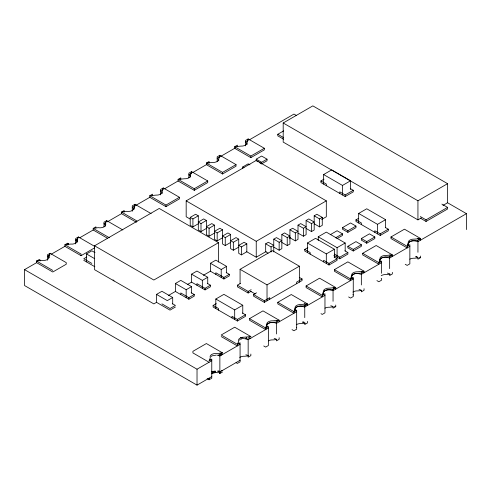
<?xml version="1.0" encoding="UTF-8"?>
<svg xmlns="http://www.w3.org/2000/svg" width="491" height="491" viewBox="0 0 491 491"><rect width="100%" height="100%" fill="white"/><g stroke="black" fill="none" stroke-linecap="round" stroke-linejoin="round"><path stroke-width="0.74" d="M76.884 241.136L76.884 239.54L77.326 242.106M268.368 328.019L248.158 339.692L247.777 339.49L248.158 338.096L250.852 336.544L234.686 327.209L221.208 334.985L237.38 344.32L240.074 342.767L240.074 361.867L237.38 363.42L236.085 362.677M151.142 213.622L134.97 204.287L133.92 207.84A5.714 3.302 0 0 1 126.5 211.326L121.498 212.069L121.498 213.659L136.369 222.251M133.92 209.43L134.761 206.588M163.27 187.955L162.214 191.502A5.714 3.302 0 0 1 155.942 195.123L149.792 195.731L149.792 197.321L165.964 206.656L179.436 198.88L179.436 197.29L163.27 187.955L160.575 189.508L160.575 194.89M219.864 155.279L218.808 158.826A5.714 3.302 0 0 1 212.535 162.453L206.386 163.055L206.386 164.651L222.558 173.986L236.03 166.204L236.03 164.614L219.864 155.279L217.169 156.832L217.169 161.459M276.421 322.065L272.413 322.384A5.714 3.302 0 0 0 266.963 326.687L265.674 329.578L249.508 320.242L249.508 318.647L265.674 327.982L266.73 324.434A5.714 3.302 0 0 1 273.002 320.813L279.152 320.206L279.152 321.795M294.391 311.822L295.465 308.041L296.668 307.016L298.442 306.323L305.396 305.66M322.691 295.484L323.759 291.703L324.962 290.678L326.736 289.985L333.696 289.322M361.456 271.29L364.04 272.787L364.04 271.192L347.873 261.856L334.396 269.639L334.396 271.228L350.568 280.564L352.059 275.365L353.262 274.34L355.036 273.647L361.308 273.057M379.494 262.096L380.353 259.027L381.556 258.002L383.33 257.309L390.29 256.652M420.634 240.111L420.634 238.522L404.467 229.187L390.989 236.963L390.989 238.552L407.162 247.894L408.653 242.689L409.856 241.664L411.63 240.971L417.902 240.381M242.124 337.796L240.688 337.348L241.345 339.14L242.916 338.047L244.119 338.722A5.714 3.302 0 0 1 245.85 338.876L246.39 337.403L246.39 338.993A5.714 3.302 0 0 1 247.777 339.49M50.082 253.301L48.787 256.192A5.714 3.302 0 0 1 47.382 259.524A5.714 3.302 0 0 1 41.606 260.334L36.604 261.083L36.604 262.673L52.776 272.008L66.248 264.226L66.248 262.636L50.082 253.301L47.382 254.854L47.382 260.236M49.303 256.627L48.787 257.781A5.714 3.302 0 0 0 47.731 256.67L49.493 255.338M94.548 246.298L78.376 236.963L77.087 239.854A5.714 3.302 0 0 1 70.471 244.082L64.904 244.745L64.904 246.335L81.07 255.67L94.548 247.894M77.087 241.443L77.603 240.289M105.903 223.951L105.381 225.105A5.714 3.302 0 0 1 105.651 226.106L104.644 224.24L105.663 223.227M209.853 360.517L210.369 359.363A5.714 3.302 0 0 0 210.823 359.964M209.596 378.604L209.08 379.758L207.141 378.641M238.153 344.179L238.669 343.025A5.714 3.302 0 0 0 239.405 343.896M211.105 356.491L211.774 356.024M239.405 340.153L239.725 339.907M52.776 270.418L36.604 261.083L39.298 259.524L39.298 260.586M78.376 236.963L75.682 238.522L75.682 243.898M134.97 204.287L132.275 205.846L132.275 211.228M211.431 376.394L211.774 376.609L197.026 385.128L24.55 285.547L24.55 269.633L36.604 262.673M47.382 256.449L50.082 254.89M51.371 254.148L64.904 246.335M77.836 238.865L75.682 240.111A5.714 3.302 0 0 1 76.639 240.842M79.665 237.81L93.198 229.997L107.468 238.233M103.982 223.773L105.596 222.84M107.32 221.846L121.498 213.659M149.878 197.272L132.275 207.435L133.478 208.46M163.27 189.544L160.575 191.097L161.778 192.122L162.245 193.436M164.485 188.839L178.178 180.934M191.478 173.255L188.869 174.765L190.072 175.784L190.545 177.098L190.514 176.754M192.779 172.507L207.128 164.221M235.422 147.883L217.169 158.427L218.372 159.446L218.839 160.76M247.617 140.843L245.463 142.089L246.666 143.108L247.139 144.422M249.397 139.818L293.974 114.084L296.625 115.612M421.235 217.979L417.939 219.882L283.19 142.089L283.19 122.989L312.841 105.872L447.583 183.671L447.583 202.771L442.974 205.428M283.577 139.199L277.802 135.866L277.802 134.27L283.681 130.876M175.397 307.016L170.003 310.128L156.531 302.346L153.836 303.904L94.548 269.676L94.548 245.801L159.225 208.454L218.513 242.683L218.513 262.084M152.486 195.768L152.486 194.178L149.792 195.731L165.964 205.066L179.436 197.29M207.736 180.952L191.564 171.617L190.514 175.164A5.714 3.302 0 0 1 184.235 178.785L178.092 179.393L194.258 188.728L207.736 180.952L207.736 182.542L194.258 190.324L178.092 180.989L178.092 179.393L180.786 177.84L180.786 179.43M209.08 163.092L209.08 161.502L206.386 163.055L222.558 172.39L236.03 164.614M264.33 148.276L248.158 138.941L247.108 142.488A5.714 3.302 0 0 1 240.829 146.115L234.686 146.723L250.852 156.058L264.33 148.276L264.33 149.865L250.852 157.648L234.686 148.313L234.686 146.723L237.38 145.164L237.38 146.754M86.459 261.893L86.459 253.933L91.854 250.821L95.021 252.656M86.76 257.02L83.765 258.745L91.854 263.415M242.769 168.536L242.769 166.946L248.158 163.834L249.956 164.872M256.241 160.76L256.241 159.17L261.635 156.058L267.024 159.17L267.024 160.76L261.635 163.871L259.236 162.49M190.14 219.06L186.175 216.77L186.175 200.856L256.241 160.404L326.312 200.856L326.312 216.77L321.685 219.446M256.241 159.17L261.635 162.282L267.024 159.17M198.303 223.773L192.914 226.885L190.22 225.332L190.22 217.372L195.608 214.26L198.303 215.813L198.303 229.997L200.997 231.556L206.386 228.444M190.22 217.372L192.914 218.925L198.303 215.813M206.386 220.484L203.691 218.925L198.303 222.036L200.997 223.595L206.386 220.484L206.386 234.667L209.08 236.22L214.469 233.108M214.469 225.148L211.774 223.595L206.386 226.707L209.08 228.26L214.469 225.148L214.469 239.332L217.169 240.891L222.558 237.779M222.558 229.819L219.864 228.26L214.469 231.371L217.169 232.93L222.558 229.819L222.558 244.002L225.252 245.555L230.641 242.444M323.618 184.1L323.618 174.55L331.701 169.88L350.568 180.774L350.568 189.587M350.267 188.556L353.262 190.287L353.262 191.877L345.179 196.547L320.924 182.542L320.924 180.952L324.029 179.154M230.641 234.489L227.947 232.93L222.558 236.042L225.252 237.601L230.641 234.489L230.641 248.667L233.335 250.226L238.724 247.114M218.513 242.683L153.836 280.03L94.548 245.801M238.724 239.154L236.03 237.601L230.641 240.713L233.335 242.266L238.724 239.154L238.724 253.338L241.419 254.89L246.813 251.779L246.813 243.824L244.119 242.266L238.724 245.377L241.419 246.936L246.813 243.824M323.618 174.55L342.485 185.438L350.568 180.774M156.531 302.346L156.531 294.391L161.92 291.28L172.697 297.503L172.697 304.015M191.152 292.734L194.258 294.532L194.258 296.122L188.869 299.234L175.397 291.458L175.397 283.497L180.786 280.386L191.564 286.609L191.564 293.121M207.319 283.399L210.43 285.197L210.43 286.787L205.042 289.899L191.564 282.122L191.564 274.162L196.952 271.05L207.736 277.274L207.736 283.786M226.185 272.511L229.297 274.303L229.297 275.899L223.902 279.011L210.43 271.228L210.43 263.268L215.819 260.156L226.596 266.38L226.596 272.892M186.175 200.856L256.241 241.308L326.312 200.856M168.499 295.435L175.741 291.255M187.587 284.418L191.533 282.141M203.378 275.298L210.614 271.118M339.784 193.436L339.784 191.84L345.179 194.952L353.262 190.287M172.697 297.503L167.308 300.615L156.531 294.391M175.397 283.497L186.175 289.721L191.564 286.609M191.564 274.162L202.347 280.386L207.736 277.274M210.43 263.268L221.208 269.491L226.596 266.38M265.674 243.824L268.368 242.266L273.763 245.377L271.069 246.936L265.674 243.824L265.674 251.779L268.074 253.166M273.763 239.154L276.458 237.601L281.846 240.713L279.152 242.266L273.763 239.154L273.763 251.889M281.846 234.489L284.541 232.93L289.929 236.042L287.235 237.601L281.846 234.489L281.846 248.667L279.152 250.226L273.763 247.114M289.929 229.819L292.624 228.26L298.012 231.371L295.318 232.93L289.929 229.819L289.929 244.002L287.235 245.555L281.846 242.444M298.012 225.148L300.713 223.595L306.102 226.707L303.407 228.26L298.012 225.148L298.012 239.332L295.318 240.891L289.929 237.779M306.102 220.484L308.796 218.925L314.185 222.036L311.49 223.595L306.102 220.484L306.102 234.667L303.407 236.22L298.012 233.108M306.102 228.444L311.49 231.556L314.185 229.997L314.185 215.813L316.879 214.26L322.268 217.372L322.268 225.332L319.573 226.885L314.185 223.773M314.185 215.813L319.573 218.925L322.268 217.372M246.329 251.502L256.241 257.229L266.159 251.502M289.297 238.141L290.617 237.38M180.786 294.569L180.786 292.974L188.869 297.644L194.258 294.532M196.952 285.234L196.952 283.638L205.042 288.309L210.43 285.197M215.819 274.34L215.819 272.75L223.902 277.415L229.297 274.303M240.074 283.718L240.074 269.314L272.413 250.643L299.363 266.202L299.363 282.122M307.446 252.558L307.446 243.008L315.535 238.338L334.396 249.232L334.396 257.315M318.229 240.455L318.229 236.785L326.312 232.114L345.179 243.008L345.179 251.091M358.651 222.994L358.651 213.444L366.734 208.779L385.601 219.667L385.601 227.75M251.153 291.286L248.158 293.01L237.38 286.787L237.38 285.197L240.375 283.467M215.819 308.569L215.819 299.019L223.902 294.355L242.769 305.242L242.769 313.326M334.095 257.02L337.09 258.745L337.09 260.34L329.007 265.005L304.751 251.005L304.751 249.41L307.863 247.617M330.253 234.692L337.09 230.739L342.485 233.851L342.485 235.441L336.887 238.675M342.485 227.628L350.568 222.963L355.957 226.075L355.957 227.664L347.873 232.329L342.485 229.217L342.485 227.628L347.873 230.739L355.957 226.075M385.3 227.456L388.295 229.187L388.295 230.776L380.212 235.441L355.957 221.441L355.957 219.845L358.442 218.409M242.468 313.031L245.463 314.762L245.463 316.351L237.38 321.016L213.125 307.016L213.125 305.427L216.236 303.628M335.641 237.804L342.485 233.851M237.38 285.197L248.158 291.421L251.153 289.69M240.074 269.314L267.024 284.872L299.363 266.202M299.522 277.507L302.057 278.974L302.057 280.564L264.33 302.346L253.546 296.122L253.546 294.532L256.541 292.802M283.19 122.989L417.939 200.782L447.583 183.671M307.446 243.008L326.312 253.902L334.396 249.232M318.229 236.785L337.09 247.679L345.179 243.008M358.651 213.444L377.518 224.338L385.601 219.667M215.819 299.019L234.686 309.913L242.769 305.242M347.873 246.298L355.957 241.633L361.345 244.745L361.345 246.335L353.262 251.005L347.873 247.894L347.873 246.298L353.262 249.41L361.345 244.745M361.345 238.522L369.435 233.851L374.823 236.963L374.823 238.552L366.734 243.223L361.345 240.111L361.345 238.522L366.734 241.633L374.823 236.963M253.546 294.532L264.33 300.756L269.719 297.644L269.719 299.234M302.057 278.974L296.668 282.086L296.668 283.675M323.618 261.893L323.618 260.304L329.007 263.415L337.09 258.745M334.396 254.08L339.784 257.192L347.873 252.521L347.873 254.117L339.784 258.782L333.837 255.351M374.823 232.329L374.823 230.739L380.212 233.851L388.295 229.187M231.991 317.904L231.991 316.314L237.38 319.426L245.463 314.762M249.508 318.647L262.98 310.871L279.152 320.206L276.458 321.758L276.458 333.966M304.751 317.628L304.751 305.427L307.446 303.868L301.302 304.475A5.714 3.302 0 0 0 295.023 308.096L293.974 311.65L293.974 313.24L277.802 303.904L277.802 302.315L291.28 294.532L307.446 303.868L307.446 305.457L304.211 303.591M333.051 301.29L333.051 289.089L335.746 287.53L329.596 288.137A5.714 3.302 0 0 0 323.323 291.758L322.268 295.312L322.268 296.902L306.102 287.566L306.102 285.977L319.573 278.194L335.746 287.53L335.746 289.125M389.645 268.614L389.645 256.412L392.34 254.854L386.19 255.461A5.714 3.302 0 0 0 379.917 259.088L378.862 262.636L378.862 264.226L362.696 254.89L362.696 253.301L376.167 245.518L392.34 254.854L392.34 256.449M420.321 216.556L426.028 219.845L447.583 207.398L447.583 208.994L426.028 221.441L420.321 218.145M265.379 328.031L267.165 327L266.699 325.686L267.165 324.373C269.547 321.961 273.542 321.949 276.458 323.354L296.668 311.681L295.465 310.662L294.993 309.348A5.714 3.302 0 0 1 300.713 306.046L304.751 307.016L324.962 295.349M209.08 362.254L192.914 352.912L192.914 351.323L206.386 343.547L222.558 352.882L219.864 354.434L219.864 373.534L219.483 373.338L219.864 371.945L240.074 360.277M265.674 327.982L268.368 326.429L268.368 345.529L265.674 347.088L263.735 345.965M24.55 269.633L197.026 369.207L211.774 360.695M219.864 356.024L240.074 344.357M409.856 246.335L389.645 258.002L385.601 257.038A5.714 3.302 0 0 0 379.887 260.34L380.353 261.648L381.556 262.673L361.345 274.34L357.307 273.377A5.714 3.302 0 0 0 351.587 276.672L352.059 277.986L353.262 279.011L333.051 290.678L329.007 289.715A5.714 3.302 0 0 0 323.293 293.01L323.759 294.324M466.45 229.579L466.45 213.659L417.939 241.664L413.901 240.7A5.72 3.302 0 0 0 408.181 244.002L408.653 245.31M219.864 373.534L222.558 371.982M335.746 305.04L335.746 306.63L333.051 308.188L333.051 306.593A5.714 3.302 0 0 0 330.744 305.783M420.634 256.026L420.634 257.622L417.939 259.174L417.939 257.585A5.714 3.302 0 0 0 415.632 256.775L417.062 256.56M240.074 339.692L240.455 339.49M249.624 338.673L250.852 338.133M221.324 355.011L222.558 354.471L219.968 352.98M221.324 370.932L222.558 370.386M212.155 355.828L216.408 355.079M36.604 261.083L40.102 259.911L40.102 260.973M303.874 321.906L302.444 322.121A5.714 3.302 0 0 1 304.751 322.931L304.751 324.526L307.446 322.968L307.446 321.378M222.558 352.882L217.556 353.624A5.714 3.302 0 0 0 211.774 354.434A5.714 3.302 0 0 0 210.369 357.773L209.08 360.658L211.774 359.105L211.774 378.205L209.08 379.758L209.08 378.168M220.41 354.79L217.556 355.214A5.714 3.302 0 0 1 219.483 355.828M218.98 370.92L217.556 371.135A5.714 3.302 0 0 1 219.483 371.742M220.41 372.301L217.556 372.724A5.714 3.302 0 0 0 215.819 372.571L212.578 373.148A5.714 3.302 0 0 0 211.431 373.755M417.902 257.892L414.49 258.229A5.714 3.302 0 0 0 409.856 259.174M419.271 257.757L420.634 257.622M390.29 274.162L386.19 274.561A5.714 3.302 0 0 0 381.212 275.733M361.308 290.562L357.896 290.899A5.714 3.302 0 0 0 352.912 292.071M333.015 306.9L329.596 307.237A5.714 3.302 0 0 0 324.962 308.188M334.377 306.765L335.746 306.63M305.396 323.17L301.302 323.575A5.714 3.302 0 0 0 296.319 324.741M250.852 336.544L244.708 337.151A5.714 3.302 0 0 0 238.669 341.435L237.38 344.32L237.38 345.916L221.208 336.58M276.421 339.576L273.002 339.913A5.714 3.302 0 0 0 268.368 340.864M248.121 355.914L244.708 356.251A5.714 3.302 0 0 0 239.725 357.417M245.85 338.876L246.39 338.993M447.215 202.556L466.45 213.659M441.875 204.109L447.583 207.398M277.802 134.27L283.577 137.609M320.924 180.952L326.312 184.064L326.312 185.653M417.399 238.245L419.345 239.363M390.989 236.963L407.162 246.298L409.856 244.745L409.856 263.845L407.162 265.398L405.222 264.281M256.842 161.103L258.039 161.797M355.957 219.845L361.345 222.963L361.345 224.553M242.769 166.946L243.966 167.64M389.75 254.952L391.689 256.075M362.696 253.301L378.862 262.636L381.556 261.083L381.556 273.284M344.878 250.797L347.873 252.521M376.922 280.619L378.862 281.736L381.556 280.183L381.556 278.587A5.714 3.302 0 0 1 381.212 278.372M304.751 249.41L310.14 252.521L310.14 254.117M334.396 269.639L350.568 278.974L353.262 277.415L353.262 296.515L350.568 298.074L348.628 296.951M333.156 287.628L334.451 288.377M306.102 285.977L322.268 295.312L324.962 293.753L324.962 312.853L322.268 314.412L320.979 313.663M137.02 221.03L121.498 212.069L124.192 210.51L124.192 212.106M277.802 302.315L293.974 311.65L296.668 310.091L296.668 329.191L293.974 330.75L292.035 329.627M250.588 291.304L255.191 293.962M122.842 229.96L106.676 220.625L103.982 222.184L103.982 226.805M276.562 320.304L277.857 321.053M109.37 237.742L93.198 228.407L93.198 229.997M213.125 305.427L218.513 308.538L218.513 310.128M86.459 253.933L94.708 258.696M172.286 303.628L175.397 305.427L170.003 308.538L161.92 303.868M83.765 260.34L94.843 266.736M214.77 371.466L215.819 372.571M113.04 279.858L114.053 280.938M214.248 371.484L215.23 372.589L215.23 370.993M213.677 371.466L214.647 372.638L214.647 371.049M213.18 371.54L214.082 372.724L214.082 371.135M212.707 371.644L213.548 372.841L213.548 371.251M212.259 371.767L213.045 372.982L213.045 371.392M211.418 371.178L212.578 373.148L212.578 371.558M68.261 244.573L67.979 243.389L67.979 244.978L67.598 243.186L64.904 244.745L81.07 254.08L81.07 255.67M426.028 219.845L426.028 221.441M417.939 200.782L417.939 219.882M417.939 252.276L417.939 240.074L420.634 238.522L414.49 239.123A5.714 3.302 0 0 0 408.211 242.75L407.162 246.298L407.162 247.894M392.34 272.364L392.34 273.96L389.645 275.512L389.645 273.923A5.714 3.302 0 0 0 387.338 273.113M380.212 233.851L380.212 235.441M377.518 224.338L377.518 233.888M366.734 241.633L366.734 243.223M364.04 288.702L364.04 290.291L361.345 291.85L361.345 290.261A5.714 3.302 0 0 0 359.038 289.445M361.345 284.952L361.345 272.75L364.04 271.192L357.896 271.799A5.714 3.302 0 0 0 351.617 275.426L350.568 278.974L350.568 280.564M353.262 249.41L353.262 251.005M347.873 230.739L347.873 232.329M345.179 194.952L345.179 196.547M342.485 185.438L342.485 194.988M339.784 257.192L339.784 258.782M337.09 247.679L337.09 257.229M329.007 263.415L329.007 265.005M326.312 253.902L326.312 263.452M319.573 218.925L319.573 226.885M311.49 223.595L311.49 231.556M303.407 228.26L303.407 236.22M295.318 232.93L295.318 240.891M287.235 237.601L287.235 245.555M279.152 242.266L279.152 250.226M279.152 337.716L279.152 339.306L276.458 340.864L276.458 339.269A5.714 3.302 0 0 0 274.15 338.459M271.069 246.936L271.069 252M267.024 284.872L267.024 300.793M264.33 300.756L264.33 302.346M261.635 162.282L261.635 163.871M256.241 241.308L256.241 257.229M250.852 156.058L250.852 157.648M250.852 354.054L250.852 355.644L248.158 357.196L248.158 339.692M248.158 140.53L248.158 138.941L245.463 140.494L245.463 145.876M248.158 291.421L248.158 293.01M241.419 246.936L241.419 254.89M237.38 319.426L237.38 321.016M234.686 309.913L234.686 319.463M233.335 242.266L233.335 250.226M225.252 237.601L225.252 245.555M223.902 277.415L223.902 279.011M222.558 172.39L222.558 173.986M221.208 269.491L221.208 277.452M217.169 232.93L217.169 240.891M209.08 228.26L209.08 236.22M205.042 288.309L205.042 289.899M202.347 280.386L202.347 288.346M200.997 223.595L200.997 231.556M197.026 369.207L197.026 385.128M194.258 188.728L194.258 190.324M192.914 218.925L192.914 226.885M191.564 173.206L191.564 171.617L188.869 173.17L188.869 177.797M188.869 297.644L188.869 299.234M186.175 289.721L186.175 297.681M165.964 205.066L165.964 206.656M106.676 221.686L106.676 220.625L105.381 223.515A5.714 3.302 0 0 1 103.982 226.848A5.714 3.302 0 0 1 98.2 227.658L93.198 228.407L95.892 226.848L95.892 227.91M68.402 243.573L68.402 244.635M245.85 354.797A5.714 3.302 0 0 1 248.158 355.607M296.668 327.601A5.714 3.302 0 0 1 296.319 327.38M353.262 294.925A5.714 3.302 0 0 1 352.912 294.704"/></g></svg>
